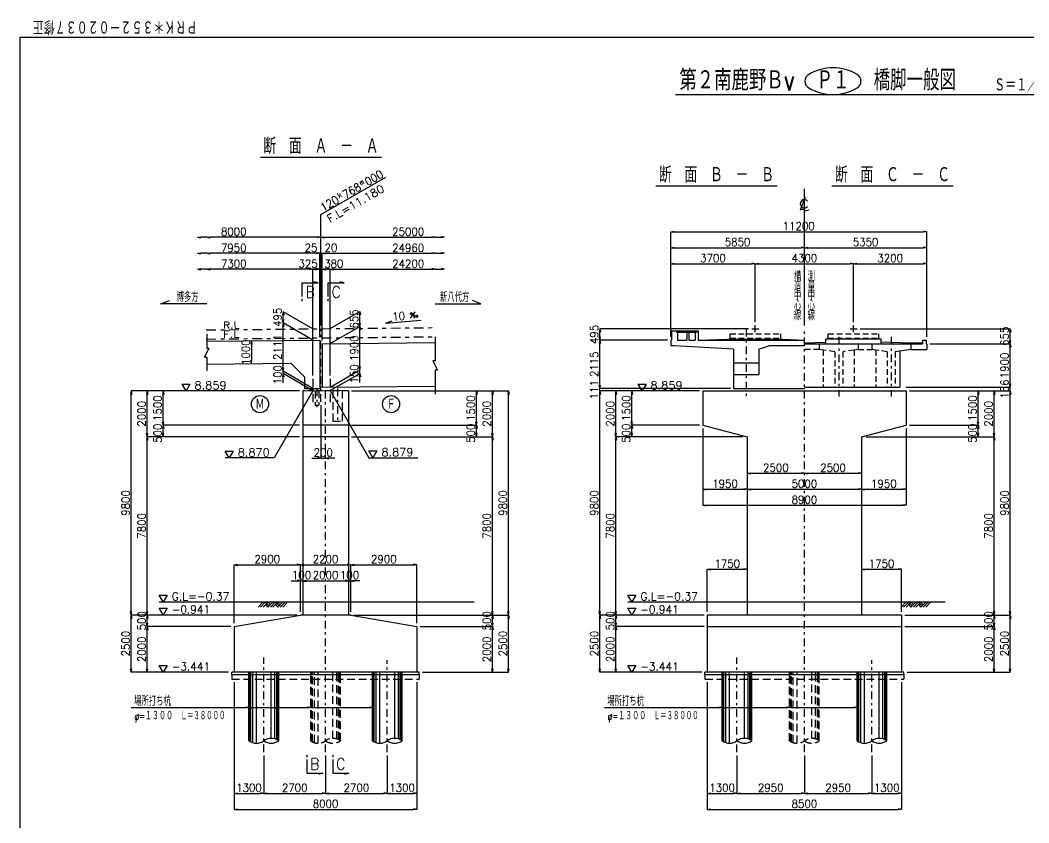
# Model space of a CAD drawing. Extents: x -39050 to 40050, y -28450 to 28450.
# Drawn here: x -39050 to 5076, y -6655 to 28450 of the extents above; entities that cross this region are included whole.
import ezdxf
from ezdxf.enums import TextEntityAlignment as Align

# ---------------------------------------------------------------- set-up
doc = ezdxf.new("R2010")
doc.units = 0
doc.header["$LTSCALE"] = 0.2
doc.header["$MEASUREMENT"] = 0
doc.header["$PDSIZE"] = 1
for name, pattern in [('CENTER', [3868.6, 1682, -841, 504.6, -841]), ('CENTERX2', [5046, 2102.5, -1051.25, 841, -1051.25]), ('DASHED', [2523, 1682, -841]), ('DASHED2', [1892.25, 1261.5, -630.75])]:
    doc.linetypes.add(name, pattern=pattern)
for name, color, linetype in [('LAYER0001', 7, 'Continuous'), ('LAYER0002', 7, 'Continuous'), ('LAYER0003', 7, 'Continuous'), ('LAYER0004', 7, 'Continuous'), ('LAYER0006', 7, 'Continuous'), ('LAYER0015', 7, 'Continuous')]:
    doc.layers.add(name, color=color, linetype=linetype)
doc.styles.get("Standard").update_dxf_attribs({"font": 'txt.shx', "width": 0.8, "bigfont": 'bigfont.shx'})

# ---------------------------------------------------------------- blocks, each defined once
blk = doc.blocks.new('GROUP_1')
at = {"layer": 'LAYER0015', "color": 1, "linetype": 'Continuous'}
for p, q in [((-39050, 27700), (40050, 27700)), ((-39050, -27700), (-39050, 27700))]:
    blk.add_line(p, q, dxfattribs=at)
blk = doc.blocks.new('GROUP_2')
at = {"layer": 'LAYER0015', "color": 2, "linetype": 'Continuous'}
for centre, radius, start, end in [((-4376, 25782), 342, 120.434, 239.566), ((-3493, 24280), 2084, 59.566, 120.434), ((-2610, 25782), 342, 300.434, 419.566), ((-3493, 27284), 2084, 239.566, 300.434)]:
    blk.add_arc(centre, radius, start, end, dxfattribs=at)
blk = doc.blocks.new('GROUP_3')
at = {"color": 7, "linetype": 'Continuous'}
for p, q in [((-20891, 14599), (-20891, 13549)), ((-20891, 13549), (-20991, 13549)), ((-20991, 13549), (-20791, 13149)), ((-20791, 13149), (-20891, 13149)), ((-20891, 13149), (-20891, 12099))]:
    blk.add_line(p, q, dxfattribs=at)
blk = doc.blocks.new('GROUP_4')
at = {"color": 7, "linetype": 'Continuous'}
for p, q in [((-30891, 14723), (-30891, 14109)), ((-30791, 14109), (-30991, 13709)), ((-30991, 13709), (-30891, 13709)), ((-30891, 14109), (-30791, 14109)), ((-30891, 13709), (-30891, 13109))]:
    blk.add_line(p, q, dxfattribs=at)
blk = doc.blocks.new('GROUP_5')
at = {"color": 3, "linetype": 'Continuous'}
for p, q in [((-25491, 12765), (-25491, 12403)), ((-25491, 12303), (-25491, 12203)), ((-25491, 12103), (-25491, 11740))]:
    blk.add_line(p, q, dxfattribs=at)
blk = doc.blocks.new('GROUP_6')
at = {"color": 3, "linetype": 'Continuous'}
for p, q in [((-26241, 12767), (-26241, 12404)), ((-26241, 12304), (-26241, 12204)), ((-26241, 12104), (-26241, 11742))]:
    blk.add_line(p, q, dxfattribs=at)
blk = doc.blocks.new('GROUP_7')
at = {"color": 7, "linetype": 'DASHED'}
for p, q in [((-25376, 12250), (-25376, 10915)), ((-24966, 12240), (-24966, 10915)), ((-25376, 10915), (-24966, 10915))]:
    blk.add_line(p, q, dxfattribs=at)
at = {"color": 7, "linetype": 'CENTER'}
blk.add_line((-25171, 12345), (-25171, 10790), dxfattribs=at)
blk = doc.blocks.new('GROUP_8')
at = {"color": 7, "linetype": 'DASHED2'}
for p, q in [((-8001, 14739), (-5781, 14739)), ((-8001, 14739), (-8001, 14499)), ((-5781, 14739), (-5781, 14499)), ((-8001, 14549), (-5781, 14549))]:
    blk.add_line(p, q, dxfattribs=at)
blk = doc.blocks.new('_OPEN30')
at = {"layer": 'LAYER0003', "color": 0, "linetype": 'Continuous'}
for q in [(-0.97, 0.26), (-0.97, -0.26), (-0.97, 0)]:
    blk.add_line((0, 0), q, dxfattribs=at)

msp = doc.modelspace()

# ---------------------------------------------------------------- linework, layer by layer
at = {"color": 4, "linetype": 'Continuous'}
for p, q in [((-28541, 22454), (-23241, 22454)), ((-11241, 21200), (-5941, 21200)), ((-3541, 21200), (1759, 21200))]:
    msp.add_line(p, q, dxfattribs=at)
at = {"color": 7, "linetype": 'CENTER'}
for p, q in [((-25891, 11758), (-25891, 14954)), ((-7291, 14954), (-7291, 11933)), ((-4741, -3567), (-4741, 14954)), ((-3241, 14596), (-3241, 11994)), ((-941, 14596), (-941, 11994)), ((-26066, 12345), (-26066, 11519)), ((-25691, -3567), (-25691, 12258)), ((-28391, -3567), (-28391, 574)), ((-22991, -3567), (-22991, 461)), ((-7691, -3567), (-7691, 574)), ((-1791, -3567), (-1791, 461))]:
    msp.add_line(p, q, dxfattribs=at)
at = {"color": 6, "linetype": 'Continuous'}
for p, q in [((-10561, 14859), (-9391, 14859)), ((-10561, 14859), (-10561, 14459)), ((-10341, 14859), (-10341, 14809)), ((-10341, 14809), (-9466, 14809)), ((-10291, 14809), (-10291, 14459)), ((-9891, 14809), (-9891, 14459)), ((-9791, 14809), (-9791, 14459)), ((-9516, 14809), (-9516, 14459)), ((-9466, 14859), (-9466, 14809)), ((-9391, 14859), (-9391, 14459)), ((-30904, 14409), (-25941, 14458)), ((-25941, 14458), (-25941, 12344)), ((-25841, 14299), (-20891, 14349)), ((-25841, 14299), (-25841, 12399)), ((-10591, 14459), (-10591, 14209)), ((-10591, 14459), (-10561, 14459)), ((-10441, 14201), (-10591, 14209)), ((-10441, 14221), (-10441, 14201)), ((-10441, 14221), (-10421, 14200)), ((-7841, 14059), (-10421, 14200)), ((-10291, 14459), (-9891, 14459)), ((-9791, 14459), (-9516, 14459)), ((-9391, 14459), (-4741, 14459)), ((-6741, 14059), (-6291, 14209)), ((-4741, 14209), (-6291, 14209)), ((-4741, 14299), (429, 14299)), ((-91, 14299), (-91, 14049)), ((429, 14449), (429, 14299)), ((429, 14449), (579, 14449)), ((579, 14449), (579, 14299)), ((579, 14299), (609, 14299)), ((609, 14299), (609, 14049)), ((-7841, 14059), (-7841, 12344)), ((-6741, 14059), (-6741, 12959)), ((-91, 14049), (-566, 13979)), ((-566, 13979), (-566, 12399)), ((-91, 14049), (609, 14049)), ((-30894, 13409), (-27208, 13446)), ((-26616, 12854), (-27208, 13446)), ((-7841, 13459), (-6741, 13459)), ((-26616, 12854), (-26616, 12344)), ((-7841, 12959), (-6741, 12959)), ((-25841, 12399), (-20891, 12449)), ((-4741, 12399), (-566, 12399)), ((-26691, 12233), (-25691, 12258)), ((-26691, 12233), (-26691, 2433)), ((-26616, 12344), (-25941, 12344)), ((-24691, 12233), (-25691, 12258)), ((-24691, 12233), (-24691, 2433)), ((-9191, 12233), (-9191, 10733)), ((-9191, 12233), (-291, 12233)), ((-7841, 12344), (-4741, 12344)), ((-291, 12233), (-291, 10733)), ((-24691, 10733), (-26691, 10733)), ((-9191, 10733), (-7241, 10233)), ((-2241, 10233), (-291, 10733)), ((-24691, 10233), (-26691, 10233)), ((-7241, 10233), (-7241, 2433)), ((-2241, 10233), (-2241, 2433)), ((-29691, 1933), (-26791, 2433)), ((-24591, 2433), (-26791, 2433)), ((-24591, 2433), (-21691, 1933)), ((-491, 2433), (-8991, 2433)), ((-8991, 2433), (-8991, -67)), ((-491, 2433), (-491, -67)), ((-29691, 1933), (-29691, -67)), ((-21691, 1933), (-21691, -67)), ((-8991, 1933), (-491, 1933)), ((-21591, -67), (-29791, -67)), ((-29791, -167), (-29791, -67)), ((-29791, -167), (-21591, -167)), ((-29041, -3067), (-29041, -167)), ((-27741, -3067), (-27741, -167)), ((-23641, -3067), (-23641, -167)), ((-22341, -3067), (-22341, -167)), ((-21591, -167), (-21591, -67)), ((-391, -67), (-9091, -67)), ((-9091, -167), (-9091, -67)), ((-9091, -167), (-391, -167)), ((-8341, -3067), (-8341, -167)), ((-7041, -3067), (-7041, -167)), ((-2441, -3067), (-2441, -167)), ((-1141, -3067), (-1141, -167)), ((-391, -167), (-391, -67))]:
    msp.add_line(p, q, dxfattribs=at)
at = {"color": 7, "linetype": 'DASHED2'}
for p, q in [((-3701, 14539), (-3701, 14739)), ((-3701, 14739), (-1481, 14739)), ((-1481, 14539), (-1481, 14739)), ((-3701, 14539), (-1481, 14539)), ((-24691, 12233), (-26691, 12233)), ((-29001, -167), (-29001, -67)), ((-28960, -167), (-28960, -67)), ((-28879, -167), (-28879, -67)), ((-28716, -167), (-28716, -67)), ((-28066, -167), (-28066, -67)), ((-27904, -167), (-27904, -67)), ((-27823, -167), (-27823, -67)), ((-27782, -167), (-27782, -67)), ((-23601, -167), (-23601, -67)), ((-23560, -167), (-23560, -67)), ((-23479, -167), (-23479, -67)), ((-23316, -167), (-23316, -67)), ((-22666, -167), (-22666, -67)), ((-22504, -167), (-22504, -67)), ((-22423, -167), (-22423, -67)), ((-22382, -167), (-22382, -67)), ((-8301, -167), (-8301, -67)), ((-8260, -167), (-8260, -67)), ((-8179, -167), (-8179, -67)), ((-8016, -167), (-8016, -67)), ((-7366, -167), (-7366, -67)), ((-7204, -167), (-7204, -67)), ((-7123, -167), (-7123, -67)), ((-7082, -167), (-7082, -67)), ((-2401, -167), (-2401, -67)), ((-2360, -167), (-2360, -67)), ((-2279, -167), (-2279, -67)), ((-2116, -167), (-2116, -67)), ((-1466, -167), (-1466, -67)), ((-1304, -167), (-1304, -67)), ((-1223, -167), (-1223, -67)), ((-1182, -167), (-1182, -67))]:
    msp.add_line(p, q, dxfattribs=at)
at = {"color": 7, "linetype": 'Continuous'}
for p, q in [((-9391, 14459), (-8101, 14499)), ((-8101, 14499), (-5681, 14499)), ((-5681, 14499), (-4741, 14459)), ((-4741, 14339), (-3801, 14369)), ((-1381, 14499), (-3801, 14499)), ((-3801, 14299), (-3801, 14499)), ((-3701, 14539), (-3701, 14499)), ((-1481, 14539), (-1481, 14499)), ((-1381, 14299), (-1381, 14499)), ((-1381, 14379), (-91, 14339)), ((-91, 14339), (429, 14352)), ((-29001, -3094), (-29001, -167)), ((-28960, -3116), (-28960, -167)), ((-28879, -3148), (-28879, -167)), ((-28716, -3172), (-28716, -167)), ((-28066, -2962), (-28066, -167)), ((-27904, -2986), (-27904, -167)), ((-27823, -3018), (-27823, -167)), ((-27782, -3040), (-27782, -167)), ((-23601, -3094), (-23601, -167)), ((-23560, -3116), (-23560, -167)), ((-23479, -3148), (-23479, -167)), ((-23316, -3172), (-23316, -167)), ((-22666, -2962), (-22666, -167)), ((-22504, -2986), (-22504, -167)), ((-22423, -3018), (-22423, -167)), ((-22382, -3040), (-22382, -167)), ((-8301, -3094), (-8301, -167)), ((-8260, -3116), (-8260, -167)), ((-8179, -3148), (-8179, -167)), ((-8016, -3172), (-8016, -167)), ((-7366, -2962), (-7366, -167)), ((-7204, -2986), (-7204, -167)), ((-7123, -3018), (-7123, -167)), ((-7082, -3040), (-7082, -167)), ((-2401, -3094), (-2401, -167)), ((-2360, -3116), (-2360, -167)), ((-2279, -3148), (-2279, -167)), ((-2116, -3172), (-2116, -167)), ((-1466, -2962), (-1466, -167)), ((-1304, -2986), (-1304, -167)), ((-1223, -3018), (-1223, -167)), ((-1182, -3040), (-1182, -167))]:
    msp.add_line(p, q, dxfattribs=at)
at = {"color": 6, "linetype": 'DASHED2'}
for p, q in [((-4091, 14299), (-4091, 14049)), ((-2391, 14299), (-2391, 14049)), ((-1791, 14299), (-1791, 14049)), ((-4091, 14049), (-4741, 14049)), ((-3916, 14023), (-4091, 14049)), ((-3916, 14023), (-3916, 12398)), ((-3416, 13949), (-3916, 14023)), ((-3416, 13949), (-3416, 12398)), ((-2566, 14023), (-3066, 13949)), ((-3066, 13949), (-3066, 12398)), ((-2391, 14049), (-2566, 14023)), ((-2566, 14023), (-2566, 12398)), ((-2391, 14049), (-1791, 14049)), ((-1616, 14023), (-1791, 14049)), ((-1616, 14023), (-1616, 12398)), ((-1116, 13949), (-1616, 14023)), ((-1116, 13949), (-1116, 12398)), ((-566, 13979), (-766, 13949)), ((-766, 13949), (-766, 12398)), ((-29041, -167), (-29041, -67)), ((-27741, -167), (-27741, -67)), ((-23641, -167), (-23641, -67)), ((-22341, -167), (-22341, -67)), ((-8341, -167), (-8341, -67)), ((-7041, -167), (-7041, -67)), ((-2441, -167), (-2441, -67)), ((-1141, -167), (-1141, -67))]:
    msp.add_line(p, q, dxfattribs=at)
at = {"color": 7, "linetype": 'DASHED'}
for p, q in [((-26146, 12247), (-26146, 11619)), ((-25986, 12251), (-25986, 11619)), ((-26146, 11619), (-25986, 11619)), ((-26301, -167), (-26301, -67)), ((-26301, -3094), (-26301, -167)), ((-26260, -167), (-26260, -67)), ((-26260, -3116), (-26260, -167)), ((-26179, -167), (-26179, -67)), ((-26179, -3148), (-26179, -167)), ((-26016, -167), (-26016, -67)), ((-26016, -3172), (-26016, -167)), ((-25366, -167), (-25366, -67)), ((-25366, -2962), (-25366, -167)), ((-25204, -167), (-25204, -67)), ((-25204, -2986), (-25204, -167)), ((-25123, -167), (-25123, -67)), ((-25123, -3018), (-25123, -167)), ((-25082, -167), (-25082, -67)), ((-25082, -3040), (-25082, -167)), ((-5351, -167), (-5351, -67)), ((-5351, -3094), (-5351, -167)), ((-5310, -167), (-5310, -67)), ((-5310, -3116), (-5310, -167)), ((-5229, -167), (-5229, -67)), ((-5229, -3148), (-5229, -167)), ((-5066, -167), (-5066, -67)), ((-5066, -3172), (-5066, -167)), ((-4416, -167), (-4416, -67)), ((-4416, -2962), (-4416, -167)), ((-4254, -167), (-4254, -67)), ((-4254, -2986), (-4254, -167)), ((-4173, -167), (-4173, -67)), ((-4173, -3018), (-4173, -167)), ((-4132, -167), (-4132, -67)), ((-4132, -3040), (-4132, -167))]:
    msp.add_line(p, q, dxfattribs=at)
at = {"color": 6, "linetype": 'DASHED'}
for p, q in [((-29791, -167), (-29791, -367)), ((-29791, -367), (-21591, -367)), ((-26341, -167), (-26341, -67)), ((-26341, -3067), (-26341, -167)), ((-25041, -167), (-25041, -67)), ((-25041, -3067), (-25041, -167)), ((-21591, -167), (-21591, -367)), ((-9091, -167), (-9091, -367)), ((-9091, -367), (-391, -367)), ((-5391, -167), (-5391, -67)), ((-5391, -3067), (-5391, -167)), ((-4091, -167), (-4091, -67)), ((-4091, -3067), (-4091, -167)), ((-391, -167), (-391, -367))]:
    msp.add_line(p, q, dxfattribs=at)
at = {"color": 6, "linetype": 'Continuous'}
for centre, start, end in [((-28716, -2616), 234.2234, 305.7766), ((-28066, -3518), 54.2234, 125.7766), ((-28066, -2616), 234.2234, 305.7766), ((-23316, -2616), 234.2234, 305.7766), ((-22666, -3518), 54.2234, 125.7766), ((-22666, -2616), 234.2234, 305.7766), ((-8016, -2616), 234.2234, 305.7766), ((-7366, -3518), 54.2234, 125.7766), ((-7366, -2616), 234.2234, 305.7766), ((-2116, -2616), 234.2234, 305.7766), ((-1466, -3518), 54.2234, 125.7766), ((-1466, -2616), 234.2234, 305.7766)]:
    msp.add_arc(centre, 556, start, end, dxfattribs=at)
at = {"color": 6, "linetype": 'DASHED'}
for centre, start, end in [((-26016, -2616), 234.2234, 305.7766), ((-25366, -3518), 54.2234, 125.7766), ((-25366, -2616), 234.2234, 305.7766), ((-5066, -2616), 234.2234, 305.7766), ((-4416, -3518), 54.2234, 125.7766), ((-4416, -2616), 234.2234, 305.7766)]:
    msp.add_arc(centre, 556, start, end, dxfattribs=at)
at = {"layer": 'LAYER0001', "color": 4, "linetype": 'CENTERX2'}
msp.add_line((-30909, 14904), (-20895, 15004), dxfattribs=at)
at = {"layer": 'LAYER0001', "color": 4, "linetype": 'Continuous'}
for p, q in [((-6891, 14804), (-6891, 15104)), ((-2591, 14804), (-2591, 15104)), ((-7041, 14954), (-6741, 14954)), ((-2741, 14954), (-2441, 14954))]:
    msp.add_line(p, q, dxfattribs=at)
at = {"layer": 'LAYER0001', "color": 7, "linetype": 'CENTERX2'}
msp.add_line((-30909, 14504), (-20895, 14604), dxfattribs=at)
at = {"layer": 'LAYER0002', "color": 2, "linetype": 'Continuous'}
for p, q in [((-32965, 3304), (-32618, 3304)), ((-32791, 3004), (-32965, 3304)), ((-32618, 3304), (-32791, 3004)), ((-12465, 3304), (-12118, 3304)), ((-12291, 3004), (-12465, 3304)), ((-12118, 3304), (-12291, 3004))]:
    msp.add_line(p, q, dxfattribs=at)
at = {"layer": 'LAYER0002', "color": 7, "linetype": 'Continuous'}
for p, q in [((-32965, 3004), (-19191, 3004)), ((-28419, 3004), (-28643, 2781)), ((-28311, 3004), (-28535, 2781)), ((-28203, 3004), (-28427, 2780)), ((-28327, 3004), (-28157, 2834)), ((-28319, 2888), (-28211, 2780)), ((-28219, 3004), (-28103, 2888)), ((-27986, 3004), (-28211, 2780)), ((-27878, 3004), (-28103, 2780)), ((-27770, 3004), (-27995, 2779)), ((-27896, 3004), (-27725, 2833)), ((-27887, 2887), (-27779, 2779)), ((-27788, 3004), (-27671, 2886)), ((-27553, 3004), (-27779, 2779)), ((-27445, 3004), (-27671, 2778)), ((-27336, 3004), (-27563, 2778)), ((-12465, 3004), (1423, 3004)), ((-289, 3004), (-513, 2781)), ((-180, 3004), (-405, 2781)), ((-72, 3004), (-297, 2780)), ((-196, 3004), (-27, 2834)), ((-188, 2888), (-81, 2780)), ((-88, 3004), (28, 2888)), ((145, 3004), (-81, 2780)), ((253, 3004), (27, 2780)), ((361, 3004), (135, 2779)), ((235, 3004), (405, 2833)), ((244, 2887), (351, 2779)), ((343, 3004), (460, 2886)), ((578, 3004), (351, 2779)), ((686, 3004), (459, 2778)), ((794, 3004), (567, 2778))]:
    msp.add_line(p, q, dxfattribs=at)
msp.add_point((-25891, 12399), dxfattribs=at)
at = {"layer": 'LAYER0003', "color": 2, "linetype": 'Continuous'}
for p, q in [((-25891, 19954), (-23058, 21590)), ((-4741, 15094), (-4741, 21071)), ((-25891, 15094), (-25891, 19954)), ((-10591, 14599), (-10591, 19200)), ((-10444, 19200), (461, 19200)), ((609, 14599), (609, 19200)), ((-30891, 18954), (-31144, 18954)), ((-26039, 18954), (-30744, 18954)), ((-25744, 18954), (-21039, 18954)), ((-20891, 18954), (-20639, 18954)), ((-30891, 18254), (-31144, 18254)), ((-26089, 18254), (-30744, 18254)), ((-25941, 18254), (-25841, 18254)), ((-25941, 14589), (-25941, 18254)), ((-25841, 14439), (-25841, 18254)), ((-25694, 18254), (-21039, 18254)), ((-20891, 18254), (-20639, 18254)), ((-10444, 18500), (-4889, 18500)), ((-4594, 18500), (461, 18500)), ((-10444, 17800), (-7039, 17800)), ((-6891, 15244), (-6891, 17800)), ((-6744, 17800), (-2739, 17800)), ((-2591, 15244), (-2591, 17800)), ((-2444, 17800), (461, 17800)), ((-30891, 17558), (-31144, 17558)), ((-26389, 17558), (-30744, 17558)), ((-26241, 12907), (-26241, 17558)), ((-26094, 17558), (-26089, 17558)), ((-25639, 17558), (-25694, 17558)), ((-25491, 12905), (-25491, 17558)), ((-25344, 17558), (-21039, 17558)), ((-20891, 17558), (-20639, 17558)), ((-26241, 14950), (-27541, 15701)), ((-27541, 15354), (-27541, 15553)), ((-25491, 14958), (-24191, 15709)), ((-24191, 15201), (-24191, 15561)), ((-26241, 14455), (-27541, 15206)), ((-27541, 13243), (-27541, 15058)), ((-25491, 14303), (-24191, 15054)), ((-24191, 13301), (-24191, 14906)), ((-7181, 14954), (-13691, 14954)), ((-13691, 14607), (-13691, 14806)), ((-2301, 14954), (4259, 14954)), ((4259, 14447), (4259, 14806)), ((-28936, 14281), (-28936, 13576)), ((-10731, 14459), (-13691, 14459)), ((-13691, 12492), (-13691, 14311)), ((749, 14299), (4259, 14299)), ((4259, 12547), (4259, 14151)), ((-27541, 12995), (-27541, 13095)), ((-26241, 12344), (-27541, 13095)), ((-26241, 12244), (-27541, 12995)), ((-27541, 12595), (-27541, 12847)), ((-25491, 12403), (-24191, 13154)), ((-25491, 12253), (-24191, 13004)), ((-24191, 13004), (-24191, 13154)), ((-24191, 12604), (-24191, 12856)), ((-301, 12399), (4259, 12399)), ((4259, 12233), (4259, 12399)), ((-26831, 12233), (-34191, 12233)), ((-34191, 2581), (-34191, 12085)), ((-33491, 10381), (-33491, 12085)), ((-32791, 10881), (-32791, 12085)), ((-24551, 12233), (-17691, 12233)), ((-19091, 10881), (-19091, 12085)), ((-18391, 10381), (-18391, 12085)), ((-17691, 2581), (-17691, 12085)), ((-7981, 12344), (-13691, 12344)), ((-13691, 12233), (-13691, 12344)), ((-9331, 12233), (-13691, 12233)), ((-13691, 2581), (-13691, 12085)), ((-12991, 10381), (-12991, 12085)), ((-12291, 10881), (-12291, 12085)), ((-151, 12233), (4259, 12233)), ((2859, 10881), (2859, 12085)), ((3559, 10381), (3559, 12085)), ((4259, 2581), (4259, 12085)), ((-25891, 11618), (-25891, 9294)), ((-26831, 10733), (-32791, 10733)), ((-24551, 10733), (-19091, 10733)), ((-9331, 10733), (-12291, 10733)), ((-9191, 10593), (-9191, 7233)), ((-291, 10593), (-291, 7233)), ((-151, 10733), (2859, 10733)), ((-26831, 10233), (-33491, 10233)), ((-32791, 10381), (-32791, 10585)), ((-24551, 10233), (-18391, 10233)), ((-19091, 10381), (-19091, 10585)), ((-7441, 10233), (-12991, 10233)), ((-12291, 10381), (-12291, 10585)), ((-2041, 10233), (3559, 10233)), ((2859, 10381), (2859, 10585)), ((-33491, 2581), (-33491, 10085)), ((-18391, 2581), (-18391, 10085)), ((-12991, 2581), (-12991, 10085)), ((3559, 2581), (3559, 10085)), ((-26291, 9294), (-26039, 9294)), ((-25891, 9294), (-25691, 9294)), ((-25291, 9294), (-25544, 9294)), ((-7094, 8633), (-4889, 8633)), ((-4594, 8633), (-2389, 8633)), ((-9044, 7933), (-7389, 7933)), ((-7094, 7933), (-2389, 7933)), ((-2094, 7933), (-439, 7933)), ((-9044, 7233), (-439, 7233)), ((-29691, 2073), (-29691, 4633)), ((-29544, 4633), (-26939, 4633)), ((-26791, 2573), (-26791, 4633)), ((-26644, 4633), (-24739, 4633)), ((-24591, 2573), (-24591, 4633)), ((-24444, 4633), (-21839, 4633)), ((-21691, 2073), (-21691, 4633)), ((-8991, 2573), (-8991, 4433)), ((-8844, 4433), (-7389, 4433)), ((-2094, 4433), (-639, 4433)), ((-491, 2573), (-491, 4433)), ((-27191, 3933), (-26939, 3933)), ((-26791, 3933), (-26691, 3933)), ((-26544, 3933), (-24839, 3933)), ((-24691, 3933), (-24591, 3933)), ((-24191, 3933), (-24444, 3933)), ((-26931, 2433), (-34191, 2433)), ((-34191, 81), (-34191, 2285)), ((-33491, 2081), (-33491, 2285)), ((-24451, 2433), (-17691, 2433)), ((-18391, 2081), (-18391, 2285)), ((-17691, 81), (-17691, 2285)), ((-9131, 2433), (-13691, 2433)), ((-13691, 81), (-13691, 2285)), ((-12991, 2081), (-12991, 2285)), ((-351, 2433), (4259, 2433)), ((3559, 2081), (3559, 2285)), ((4259, 81), (4259, 2285)), ((-29831, 1933), (-33491, 1933)), ((-33491, 81), (-33491, 1785)), ((-21551, 1933), (-18391, 1933)), ((-18391, 81), (-18391, 1785)), ((-9131, 1933), (-12991, 1933)), ((-12991, 81), (-12991, 1785)), ((-351, 1933), (3559, 1933)), ((3559, 81), (3559, 1785)), ((-29931, -67), (-34191, -67)), ((-21451, -67), (-17691, -67)), ((-9231, -67), (-13691, -67)), ((-251, -67), (4259, -67)), ((-29691, -507), (-29691, -6067)), ((-21691, -507), (-21691, -6067)), ((-8991, -507), (-8991, -6067)), ((-491, -507), (-491, -6067)), ((-28391, -3707), (-28391, -5367)), ((-25691, -3707), (-25691, -5367)), ((-22991, -3707), (-22991, -5367)), ((-7691, -3707), (-7691, -5367)), ((-4741, -3707), (-4741, -5367)), ((-1791, -3707), (-1791, -5367)), ((-29544, -5367), (-28539, -5367)), ((-28244, -5367), (-25839, -5367)), ((-25544, -5367), (-23139, -5367)), ((-22844, -5367), (-21839, -5367)), ((-8844, -5367), (-7839, -5367)), ((-7544, -5367), (-4889, -5367)), ((-4594, -5367), (-1939, -5367)), ((-1644, -5367), (-639, -5367)), ((-29544, -6067), (-21839, -6067)), ((-8844, -6067), (-639, -6067))]:
    msp.add_line(p, q, dxfattribs=at)
at = {"layer": 'LAYER0003', "color": 6, "linetype": 'Continuous'}
msp.add_line((-4716, 20708), (-4929, 20138), dxfattribs=at)
at = {"layer": 'LAYER0003', "color": 2, "linetype": 'Continuous'}
for radius in [28, 14]:
    msp.add_circle((-25891, 18254), radius, dxfattribs=at)
at = {"layer": 'LAYER0003', "color": 6, "linetype": 'Continuous'}
for centre, radius, start, end in [((-4741, 20421), 180, 40.9878, 318.7647), ((-4831, 20017), 155, 54.8464, 129.1536), ((-4650, 20394), 267, 249.8942, 294.8802)]:
    msp.add_arc(centre, radius, start, end, dxfattribs=at)
at = {"layer": 'LAYER0004', "color": 2, "linetype": 'Continuous'}
for p, q in [((-32891, 16047), (-32515, 16183)), ((-30891, 16047), (-32891, 16047)), ((-20891, 16047), (-18891, 16047)), ((-18891, 16047), (-19267, 16183)), ((-23064, 15194), (-21528, 15325)), ((-23064, 15194), (-22781, 15305)), ((-31967, 12533), (-31621, 12533)), ((-31794, 12233), (-31967, 12533)), ((-31621, 12533), (-31794, 12233)), ((-12017, 12533), (-11671, 12533)), ((-11844, 12233), (-12017, 12533)), ((-11671, 12533), (-11844, 12233)), ((-26241, 12244), (-27940, 9302)), ((-25491, 12253), (-23793, 9312)), ((-30079, 9602), (-29733, 9602)), ((-29906, 9302), (-30079, 9602)), ((-27940, 9302), (-30079, 9302)), ((-29733, 9602), (-29906, 9302)), ((-23793, 9612), (-23447, 9612)), ((-23620, 9312), (-23793, 9612)), ((-23793, 9312), (-21654, 9312)), ((-23447, 9612), (-23620, 9312)), ((-32965, 2733), (-32618, 2733)), ((-32791, 2433), (-32965, 2733)), ((-32618, 2733), (-32791, 2433)), ((-12465, 2733), (-12118, 2733)), ((-12291, 2433), (-12465, 2733)), ((-12118, 2733), (-12291, 2433)), ((-32965, 233), (-32618, 233)), ((-32791, -67), (-32965, 233)), ((-32618, 233), (-32791, -67)), ((-12465, 233), (-12118, 233)), ((-12291, -67), (-12465, 233)), ((-12118, 233), (-12291, -67)), ((-34191, -1617), (-29189, -1617)), ((-29041, -1617), (-26489, -1617)), ((-26341, -1617), (-23789, -1617)), ((-13491, -1617), (-8489, -1617)), ((-8341, -1617), (-5539, -1617)), ((-5391, -1617), (-2589, -1617))]:
    msp.add_line(p, q, dxfattribs=at)
at = {"layer": 'LAYER0004', "color": 6, "linetype": 'Continuous'}
for p, q in [((-21971, 15634), (-21956, 15655)), ((-21968, 15594), (-21971, 15634)), ((-21970, 15416), (-21765, 15691)), ((-21949, 15576), (-21968, 15594)), ((-21956, 15655), (-21921, 15658)), ((-21914, 15579), (-21949, 15576)), ((-21921, 15658), (-21902, 15639)), ((-21898, 15600), (-21914, 15579)), ((-21902, 15639), (-21898, 15600)), ((-21822, 15528), (-21838, 15507)), ((-21838, 15507), (-21834, 15467)), ((-21834, 15467), (-21815, 15449)), ((-21787, 15531), (-21822, 15528)), ((-21815, 15449), (-21780, 15452)), ((-21768, 15513), (-21787, 15531)), ((-21780, 15452), (-21764, 15473)), ((-21764, 15473), (-21768, 15513)), ((-21706, 15538), (-21721, 15517)), ((-21721, 15517), (-21718, 15478)), ((-21718, 15478), (-21699, 15459)), ((-21671, 15541), (-21706, 15538)), ((-21699, 15459), (-21664, 15462)), ((-21652, 15523), (-21671, 15541)), ((-21664, 15462), (-21648, 15484)), ((-21648, 15484), (-21652, 15523))]:
    msp.add_line(p, q, dxfattribs=at)
at = {"layer": 'LAYER0004', "color": 2, "linetype": 'Continuous'}
for centre in [(-28559, 11658), (-22824, 11658)]:
    msp.add_circle(centre, 375, dxfattribs=at)
at = {"layer": 'LAYER0006', "color": 2, "linetype": 'Continuous'}
for p, q in [((-26713, 16361), (-26713, 16961)), ((-26713, 16961), (-26013, 16961)), ((-26013, 16961), (-26206, 17013)), ((-25574, 16361), (-25574, 16961)), ((-25574, 16961), (-24874, 16961)), ((-24874, 16961), (-25067, 17013)), ((-26713, 16161), (-26713, 16261)), ((-25574, 16161), (-25574, 16261)), ((-26513, -3684), (-26513, -3784)), ((-26513, -3884), (-26513, -4484)), ((-25374, -3684), (-25374, -3784)), ((-25374, -3884), (-25374, -4484)), ((-26513, -4484), (-25813, -4484)), ((-25813, -4484), (-26006, -4536)), ((-25374, -4484), (-24674, -4484)), ((-24674, -4484), (-24867, -4536))]:
    msp.add_line(p, q, dxfattribs=at)
at = {"layer": 'LAYER0015', "color": 3, "linetype": 'Continuous'}
msp.add_line((-10378, 25200), (11378, 25200), dxfattribs=at)

# ---------------------------------------------------------------- block references
at = {"linetype": 'Continuous'}
for name in ['GROUP_1', 'GROUP_2', 'GROUP_4', 'GROUP_3', 'GROUP_8', 'GROUP_6', 'GROUP_5', 'GROUP_7']:
    msp.add_blockref(name, (0, 0), dxfattribs=at)
at = {"layer": 'LAYER0003', "color": 2, "linetype": 'Continuous', "xscale": 152.9320366217507, "yscale": 100.638761774139}
for p, rotation in [((-31291, 18954), 180.0000000000011), ((-30891, 18954), 179.9999999999997), ((-25891, 18954), 359.9999999999997), ((-25891, 18954), 179.9999999999994), ((-20891, 18954), 359.9999999999994), ((-20491, 18954), 359.9999999999995), ((-10591, 19200), 180), ((609, 19200), 360), ((-31291, 18254), 180), ((-30891, 18254), 179.9999999999996), ((-25941, 18254), 359.9999999999997), ((-25841, 18254), 179.9999999999993), ((-20891, 18254), 359.9999999999994), ((-20491, 18254), 359.9999999999995), ((-10591, 18500), 180), ((-4741, 18500), 360), ((-4741, 18500), 180), ((609, 18500), 360), ((-10591, 17800), 180), ((-6891, 17800), 360), ((-6891, 17800), 180), ((-2591, 17800), 360), ((-2591, 17800), 180), ((609, 17800), 360), ((-31291, 17558), 180), ((-30891, 17558), 179.9999999999994), ((-26241, 17558), 359.9999999999994), ((-26241, 17558), 180.0000000000035), ((-25941, 17558), 3.4669909634211e-12), ((-25841, 17558), 179.9999999999964), ((-25491, 17558), 359.9999999999965), ((-25491, 17558), 179.9999999999997), ((-20891, 17558), 359.9999999999997), ((-20491, 17558), 359.9999999999984), ((-27541, 15701), 90), ((-24191, 15709), 90), ((-27541, 15206), 270), ((-27541, 15206), 90), ((-24191, 15054), 270), ((-24191, 15054), 90), ((-13691, 14954), 90), ((-13691, 14459), 270), ((4259, 14954), 90), ((-28936, 14429), 90), ((-13691, 14459), 90), ((4259, 14299), 270), ((4259, 14299), 90), ((-28936, 13429), 270), ((-27541, 13095), 270), ((-24191, 13154), 270), ((-27541, 12995), 90), ((-24191, 13004), 90), ((-13691, 12344), 270), ((4259, 12399), 270), ((-34191, 12233), 90), ((-33491, 12233), 90), ((-32791, 12233), 90), ((-19091, 12233), 90), ((-18391, 12233), 90), ((-17691, 12233), 90), ((-13691, 12233), 90), ((-12991, 12233), 90), ((-12291, 12233), 90), ((2859, 12233), 90), ((3559, 12233), 90), ((4259, 12233), 90), ((-32791, 10733), 270), ((-32791, 10733), 90), ((-19091, 10733), 270), ((-19091, 10733), 90), ((-12291, 10733), 270), ((-12291, 10733), 90), ((2859, 10733), 270), ((2859, 10733), 90), ((-33491, 10233), 270), ((-33491, 10233), 90), ((-32791, 10233), 270), ((-19091, 10233), 270), ((-18391, 10233), 270), ((-18391, 10233), 90), ((-12991, 10233), 270), ((-12991, 10233), 90), ((-12291, 10233), 270), ((2859, 10233), 270), ((3559, 10233), 270), ((3559, 10233), 90), ((-25891, 9294), 360), ((-25691, 9294), 180), ((-7241, 8633), 180), ((-4741, 8633), 360), ((-4741, 8633), 180), ((-2241, 8633), 360), ((-9191, 7933), 180), ((-7241, 7933), 360), ((-7241, 7933), 180), ((-2241, 7933), 360), ((-2241, 7933), 180), ((-291, 7933), 360), ((-9191, 7233), 180), ((-291, 7233), 360), ((-29691, 4633), 180), ((-26791, 4633), 360), ((-26791, 4633), 180), ((-24591, 4633), 360), ((-24591, 4633), 180), ((-21691, 4633), 360), ((-8991, 4433), 180), ((-7241, 4433), 360), ((-2241, 4433), 180), ((-491, 4433), 360), ((-26791, 3933), 360), ((-26691, 3933), 180), ((-24691, 3933), 360), ((-24591, 3933), 180), ((-34191, 2433), 270), ((-34191, 2433), 90), ((-33491, 2433), 270), ((-33491, 2433), 90), ((-18391, 2433), 270), ((-18391, 2433), 90), ((-17691, 2433), 270), ((-17691, 2433), 90), ((-13691, 2433), 270), ((-13691, 2433), 90), ((-12991, 2433), 270), ((-12991, 2433), 90), ((3559, 2433), 270), ((3559, 2433), 90), ((4259, 2433), 270), ((4259, 2433), 90), ((-33491, 1933), 270), ((-33491, 1933), 90), ((-18391, 1933), 270), ((-18391, 1933), 90), ((-12991, 1933), 270), ((-12991, 1933), 90), ((3559, 1933), 270), ((3559, 1933), 90), ((-34191, -67), 270), ((-33491, -67), 270), ((-18391, -67), 270), ((-17691, -67), 270), ((-13691, -67), 270), ((-12991, -67), 270), ((3559, -67), 270), ((4259, -67), 270), ((-29691, -5367), 180), ((-28391, -5367), 360), ((-28391, -5367), 180), ((-25691, -5367), 360), ((-25691, -5367), 180), ((-22991, -5367), 360), ((-22991, -5367), 180), ((-21691, -5367), 360), ((-8991, -5367), 180), ((-7691, -5367), 360), ((-7691, -5367), 180), ((-4741, -5367), 360), ((-4741, -5367), 180), ((-1791, -5367), 360), ((-1791, -5367), 180), ((-491, -5367), 360), ((-29691, -6067), 180), ((-21691, -6067), 360), ((-8991, -6067), 180), ((-491, -6067), 360)]:
    msp.add_blockref('_OPEN30', p, dxfattribs=dict(at, rotation=rotation))
at = {"layer": 'LAYER0004', "color": 2, "linetype": 'Continuous', "xscale": 152.9320366217507, "yscale": 100.638761774139, "rotation": 360}
for p in [(-29041, -1617), (-26341, -1617), (-23641, -1617), (-8341, -1617), (-5391, -1617), (-2441, -1617)]:
    msp.add_blockref('_OPEN30', p, dxfattribs=at)

# ---------------------------------------------------------------- texts
at = {"color": 4}
for s, width, p, p2 in [('断\u3000面\u3000Ａ\u3000－\u3000Ａ', 0.687898, (-28411, 22594), (-23371, 22594)), ('断\u3000面\u3000Ｂ\u3000－\u3000Ｂ', 0.692308, (-11111, 21340), (-6071, 21340)), ('断\u3000面\u3000Ｃ\u3000－\u3000Ｃ', 0.692308, (-3411, 21340), (1629, 21340))]:
    msp.add_text(s, height=700, dxfattribs=dict(at, width=width)).set_placement(p, p2, align=Align.FIT)
at = {"layer": 'LAYER0001', "color": 6, "width": 1.2}
for s, p, p2 in [('R.L', (-30175, 14961), (-29455, 14968)), ('F.L', (-30171, 14561), (-29451, 14568))]:
    msp.add_text(s, height=300, rotation=0.5729, dxfattribs=at).set_placement(p, p2, align=Align.FIT)
at = {"layer": 'LAYER0002', "color": 6, "width": 1.004651}
for p, p2 in [((-32419, 3074), (-29899, 3074)), ((-11919, 3074), (-9399, 3074))]:
    msp.add_text('G.L=-0.37', height=350, dxfattribs=at).set_placement(p, p2, align=Align.FIT)
at = {"layer": 'LAYER0003', "color": 6}
for s, height, rotation, width, p, p2 in [('000', 350, 30, 1.107692, (-23851, 21193), (-23123, 21613)), ('F.L=11.180', 350, 30.0082, 1.116279, (-25504, 19577), (-23080, 20977)), ('768', 350, 30, 0.9, (-24821, 20633), (-24093, 21053)), ('m', 233, 30, 1.2, (-24137, 21216), (-23976, 21310)), ('120', 350, 30, 1.107692, (-25791, 20073), (-25063, 20493)), ('k', 233, 30, 1.2, (-25101, 20660), (-24939, 20753)), ('8000', 350, 360, 1.010526, (-30268, 19024), (-29148, 19024)), ('25000', 350, 360, 0.96, (-22775, 19024), (-21375, 19024)), ('7950', 350, 360, 0.914286, (-30268, 18317), (-29148, 18317)), ('25', 350, 360, 0.96, (-26606, 18323), (-26046, 18323)), ('20', 350, 360, 1.066667, (-25736, 18323), (-25176, 18323)), ('24960', 350, 360, 0.888889, (-22775, 18317), (-21375, 18317)), ('7300', 350, 360, 0.96, (-30268, 17623), (-29148, 17623)), ('325', 350, 360, 0.9, (-26875, 17624), (-26035, 17624)), ('24200', 350, 360, 0.923077, (-22775, 17623), (-21375, 17623)), ('495', 350, 90, 0.9, (-27611, 15034), (-27611, 15874)), ('655', 350, 90, 0.9, (-24261, 14961), (-24261, 15801)), ('495', 350, 90, 0.9, (-13761, 14286), (-13761, 15126)), ('655', 350, 90, 0.9, (4189, 14206), (4189, 15046)), ('2111', 350, 90, 1.2, (-27611, 13590), (-27611, 14710)), ('1900', 350, 90, 1.066667, (-24261, 13544), (-24261, 14664)), ('1000', 350, 90, 1.129412, (-29006, 13369), (-29006, 14489)), ('2115', 350, 90, 1.066667, (-13761, 12842), (-13761, 13962)), ('1900', 350, 90, 1.066667, (4189, 12789), (4189, 13909)), ('100', 350, 90, 1.2, (-27611, 12525), (-27611, 13365)), ('150', 350, 90, 1.107692, (-24261, 12559), (-24261, 13399)), ('111', 350, 90, 1.44, (-13761, 11868), (-13761, 12708)), ('166', 350, 90, 1.028571, (4189, 11896), (4189, 12736)), ('1500', 350, 90, 1.066667, (-32861, 10923), (-32861, 12043)), ('1500', 350, 90, 1.066667, (-19161, 10923), (-19161, 12043)), ('1500', 350, 90, 1.066667, (-12361, 10923), (-12361, 12043)), ('1500', 350, 90, 1.066667, (2789, 10923), (2789, 12043)), ('2000', 350, 90, 1.010526, (-33561, 10673), (-33561, 11793)), ('2000', 350, 90, 1.010526, (-18461, 10673), (-18461, 11793)), ('2000', 350, 90, 1.010526, (-13061, 10673), (-13061, 11793)), ('2000', 350, 90, 1.010526, (3489, 10673), (3489, 11793)), ('500', 350, 90, 1.028571, (-32861, 9963), (-32861, 10803)), ('500', 350, 90, 1.028571, (-19161, 9963), (-19161, 10803)), ('500', 350, 90, 1.028571, (-12361, 9963), (-12361, 10803)), ('500', 350, 90, 1.028571, (2789, 9963), (2789, 10803)), ('9800', 350, 90, 0.96, (-34261, 6773), (-34261, 7893)), ('9800', 350, 90, 0.96, (-17761, 6773), (-17761, 7893)), ('9800', 350, 90, 0.96, (-13761, 6773), (-13761, 7893)), ('9800', 350, 90, 0.96, (4189, 6773), (4189, 7893)), ('7800', 350, 90, 0.96, (-33561, 5773), (-33561, 6893)), ('7800', 350, 90, 0.96, (-18461, 5773), (-18461, 6893)), ('7800', 350, 90, 0.96, (-13061, 5773), (-13061, 6893)), ('7800', 350, 90, 0.96, (3489, 5773), (3489, 6893)), ('500', 350, 90, 1.028571, (-33561, 1763), (-33561, 2603)), ('500', 350, 90, 1.028571, (-18461, 1763), (-18461, 2603)), ('500', 350, 90, 1.028571, (-13061, 1763), (-13061, 2603)), ('500', 350, 90, 1.028571, (3489, 1763), (3489, 2603)), ('2500', 350, 90, 0.96, (-34261, 623), (-34261, 1743)), ('2000', 350, 90, 1.010526, (-33561, 373), (-33561, 1493)), ('2000', 350, 90, 1.010526, (-18461, 373), (-18461, 1493)), ('2500', 350, 90, 0.96, (-17761, 623), (-17761, 1743)), ('2500', 350, 90, 0.96, (-13761, 623), (-13761, 1743)), ('2000', 350, 90, 1.010526, (-13061, 373), (-13061, 1493)), ('2000', 350, 90, 1.010526, (3489, 373), (3489, 1493)), ('2500', 350, 90, 0.96, (4189, 623), (4189, 1743))]:
    msp.add_text(s, height=height, rotation=rotation, dxfattribs=dict(at, width=width)).set_placement(p, p2, align=Align.FIT)
for s, width, p, p2 in [('11200', 1.090909, (-5691, 19270), (-4291, 19270)), ('5850', 0.914286, (-8226, 18570), (-7106, 18570)), ('5350', 0.914286, (-2626, 18570), (-1506, 18570)), ('3700', 0.96, (-9301, 17870), (-8181, 17870)), ('4300', 0.96, (-5301, 17870), (-4181, 17870)), ('3200', 0.96, (-1551, 17870), (-431, 17870)), ('380', 0.96, (-25748, 17624), (-24908, 17624)), ('200', 1.028571, (-26211, 9364), (-25371, 9364)), ('2500', 0.96, (-6551, 8703), (-5431, 8703)), ('2500', 0.96, (-4051, 8703), (-2931, 8703)), ('1950', 1.010526, (-8776, 8003), (-7656, 8003)), ('5000', 1.010526, (-5301, 8003), (-4181, 8003)), ('1950', 1.010526, (-1826, 8003), (-706, 8003)), ('8900', 0.96, (-5301, 7303), (-4181, 7303)), ('2900', 0.96, (-28801, 4703), (-27681, 4703)), ('2200', 0.96, (-26251, 4703), (-25131, 4703)), ('2900', 0.96, (-23701, 4703), (-22581, 4703)), ('1750', 1.010526, (-8676, 4503), (-7556, 4503)), ('1750', 1.010526, (-1926, 4503), (-806, 4503)), ('100', 1.2, (-27161, 4003), (-26321, 4003)), ('2000', 1.010526, (-26251, 4003), (-25131, 4003)), ('100', 1.2, (-25061, 4003), (-24221, 4003)), ('1300', 1.066667, (-29601, -5297), (-28481, -5297)), ('2700', 0.96, (-27601, -5297), (-26481, -5297)), ('2700', 0.96, (-24901, -5297), (-23781, -5297)), ('1300', 1.066667, (-22901, -5297), (-21781, -5297)), ('1300', 1.066667, (-8901, -5297), (-7781, -5297)), ('2950', 0.914286, (-6776, -5297), (-5656, -5297)), ('2950', 0.914286, (-3826, -5297), (-2706, -5297)), ('1300', 1.066667, (-1701, -5297), (-581, -5297)), ('8000', 1.010526, (-26251, -5997), (-25131, -5997)), ('8500', 0.96, (-5301, -5997), (-4181, -5997))]:
    msp.add_text(s, height=350, dxfattribs=dict(at, width=width)).set_placement(p, p2, align=Align.FIT)
at = {"layer": 'LAYER0004', "color": 6}
for s, height, width, p, p2 in [('構', 400, 0.857143, (-5201, 17033), (-4881, 17033)), ('測', 400, 0.857143, (-4601, 17033), (-4281, 17033)), ('造', 400, 0.857143, (-5201, 16608), (-4881, 16608)), ('量', 400, 0.857143, (-4601, 16608), (-4281, 16608)), ('中', 400, 0.923077, (-5201, 16183), (-4881, 16183)), ('中', 400, 0.923077, (-4601, 16183), (-4281, 16183)), ('心', 400, 0.857143, (-5201, 15758), (-4881, 15758)), ('心', 400, 0.857143, (-4601, 15758), (-4281, 15758)), ('線', 400, 0.857143, (-5201, 15333), (-4881, 15333)), ('線', 400, 0.857143, (-4601, 15333), (-4281, 15333)), ('Ｍ', 500, 0.857143, (-28759, 11408), (-28359, 11408)), ('8.870', 350, 1.043478, (-29533, 9372), (-28133, 9372)), ('-0.941', 350, 1.066667, (-32419, 2503), (-30739, 2503)), ('-0.941', 350, 1.066667, (-11919, 2503), (-10239, 2503)), ('-3.441', 350, 1.028571, (-32419, 3), (-30739, 3)), ('-3.441', 350, 1.028571, (-11919, 3), (-10239, 3)), ('場所打ち杭', 400, 0.697674, (-34063, -1542), (-32463, -1542)), ('場所打ち杭', 400, 0.697674, (-13363, -1542), (-11763, -1542)), ('φ=１３００', 350, 0.734694, (-34043, -2155), (-32363, -2155)), ('Ｌ＝３８０００', 350, 0.705882, (-32031, -2155), (-30071, -2155)), ('φ=１３００', 350, 0.734694, (-13343, -2155), (-11663, -2155)), ('Ｌ＝３８０００', 350, 0.705882, (-11331, -2155), (-9371, -2155))]:
    msp.add_text(s, height=height, dxfattribs=dict(at, width=width)).set_placement(p, p2, align=Align.FIT)
for s, height, rotation, width, p, p2 in [('博多方', 400, 360, 0.72, (-32207, 16127), (-31247, 16127)), ('新八代方', 400, 360, 0.705882, (-20685, 16127), (-19405, 16127)), ('10', 350, 4.8854, 1.371429, (-22757, 15302), (-22200, 15350))]:
    msp.add_text(s, height=height, rotation=rotation, dxfattribs=dict(at, width=width)).set_placement(p, p2, align=Align.FIT)
for s, p, p2 in [('8.859', (-31422, 12303), (-30022, 12303)), ('8.859', (-11472, 12303), (-10072, 12303)), ('8.879', (-23247, 9382), (-21847, 9382))]:
    msp.add_text(s, height=350, dxfattribs=at).set_placement(p, p2, align=Align.FIT)
msp.add_text('Ｆ', height=500, rotation=360, dxfattribs=at).set_placement((-23024, 11408), (-22624, 11408), align=Align.FIT)
at = {"layer": 'LAYER0006', "color": 6, "width": 1.2}
for s, p, p2 in [('B', (-26563, 16311), (-26163, 16311)), ('C', (-25424, 16311), (-25024, 16311)), ('B', (-26363, -4334), (-25963, -4334)), ('C', (-25224, -4334), (-24824, -4334))]:
    msp.add_text(s, height=500, dxfattribs=at).set_placement(p, p2, align=Align.FIT)
at = {"layer": 'LAYER0015', "color": 4, "width": 0.676692}
msp.add_text('ＰＲＫ＊３５２－０２０３７修正', height=600, rotation=180, dxfattribs=at).set_placement((-31300, 28450), (-38500, 28450), align=Align.FIT)
at = {"layer": 'LAYER0015', "color": 3}
for s, height, width, p, p2 in [('第２南鹿野Ｂv', 900, 0.711864, (-10213, 25380), (-5173, 25380)), ('Ｐ１', 900, 0.923077, (-4213, 25380), (-2773, 25380)), ('橋脚一般図', 900, 0.705882, (-1713, 25380), (1887, 25380)), ('Ｓ＝１／１００（Ｓ＝１／２００）', 600, 0.695652, (3560, 25320), (11240, 25320))]:
    msp.add_text(s, height=height, dxfattribs=dict(at, width=width)).set_placement(p, p2, align=Align.FIT)

doc.saveas('drawing.dxf')
